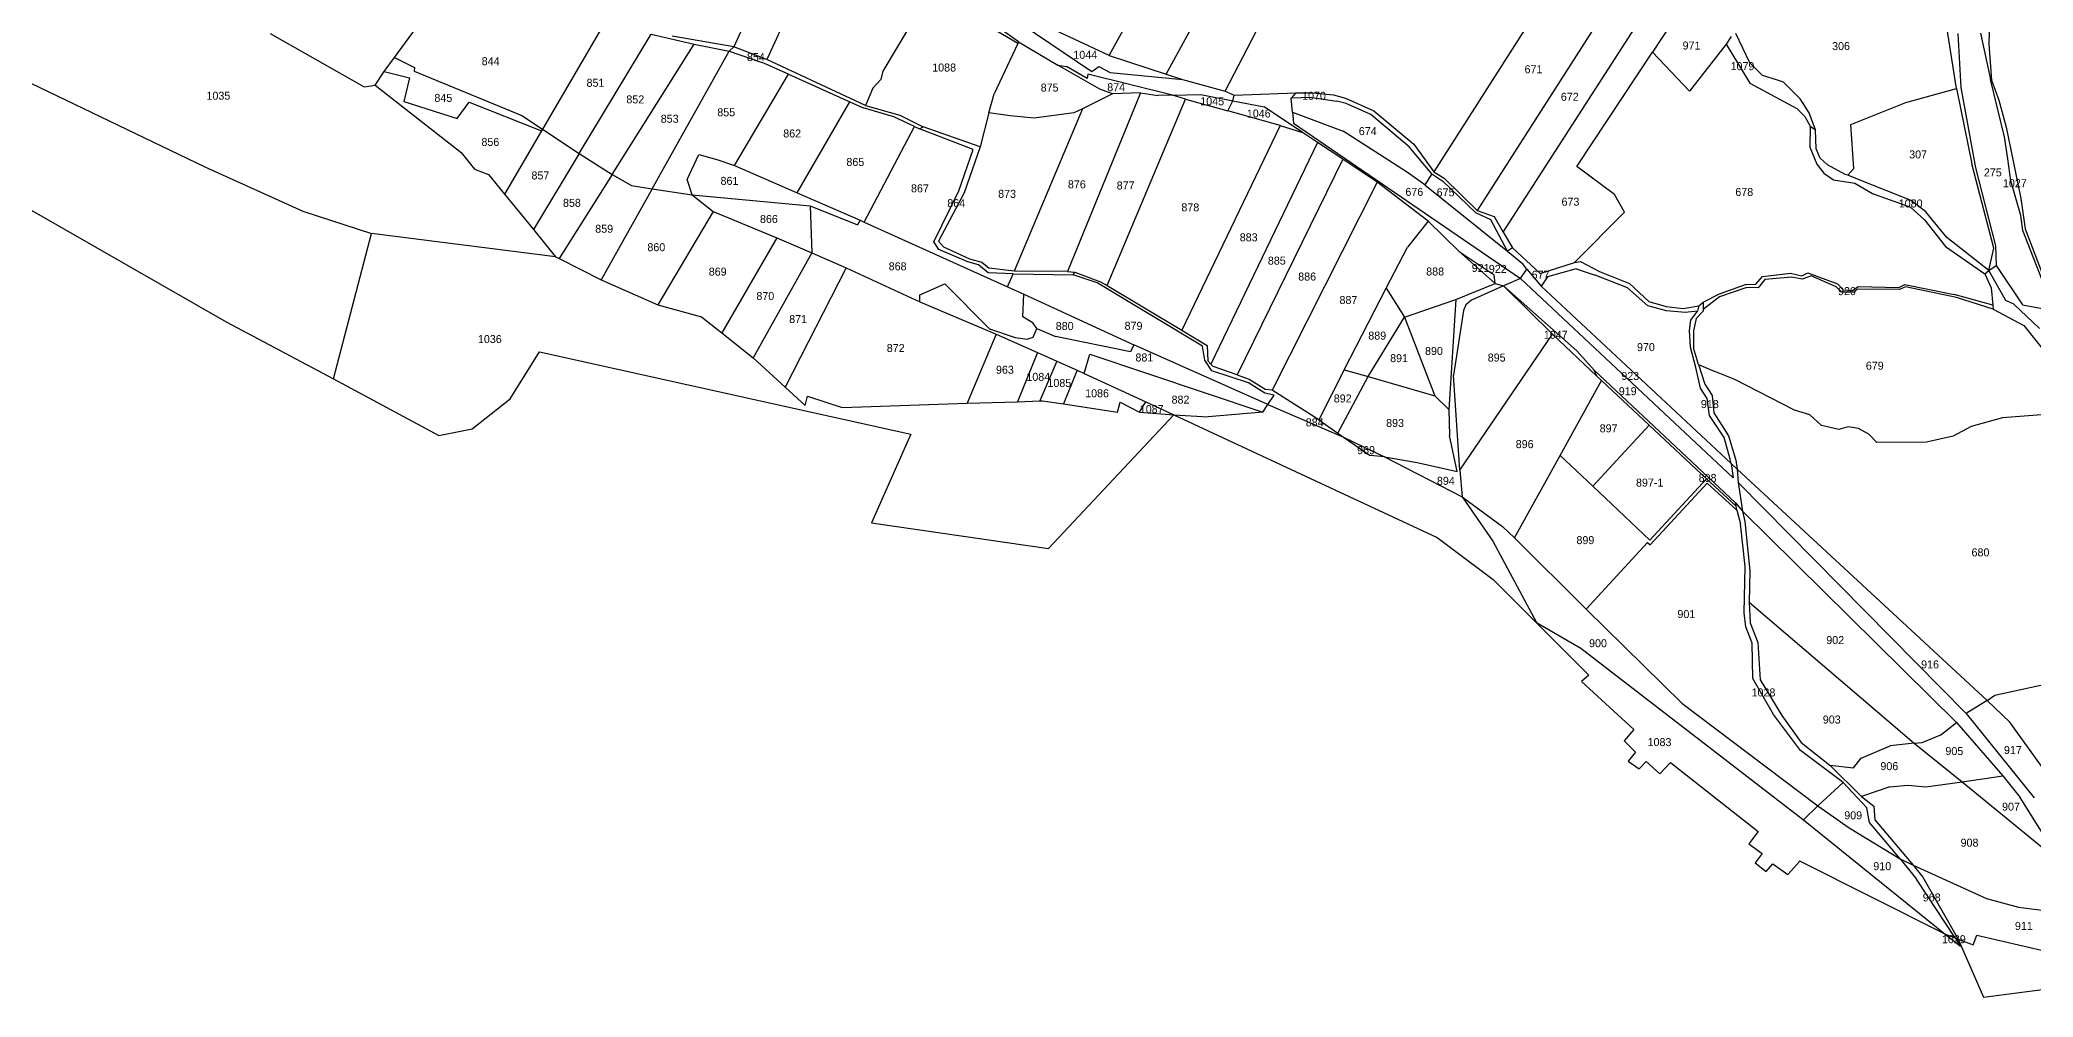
# Model space of a CAD drawing. Header units: metres. Extents: x 219366 to 221903, y 2706406 to 2707870.
# Drawn here: x 220711 to 221334, y 2706414 to 2706713 of the extents above; entities that cross this region are included whole.
import ezdxf
from ezdxf.enums import TextEntityAlignment as Align

# ---------------------------------------------------------------- set-up
doc = ezdxf.new("R2010")
doc.units = ezdxf.units.M

msp = doc.modelspace()

# ---------------------------------------------------------------- linework, layer by layer
at = {"layer": 'LIN'}
for p, q in [((221062.96, 2706702.42), (221132.9, 2706830.03)), ((221045.17, 2706708.25), (221103.87, 2706815.36)), ((221081.41, 2706697.18), (221115.04, 2706762.15)), ((221309.84, 2706697.99), (221300.94, 2706755.31)), ((221210.33, 2706738.38), (221160.08, 2706659.88)), ((221187.55, 2706736.26), (221146.62, 2706671.97)), ((220821.89, 2706707.67), (220835.38, 2706726.15)), ((220989.24, 2706728.19), (220974.49, 2706703.4)), ((221016.64, 2706712.03), (220989.24, 2706728.19)), ((221168.28, 2706653.07), (221217.56, 2706729.7)), ((221226.2, 2706726.6), (221214.88, 2706709.3)), ((221320.35, 2706726.52), (221319.95, 2706711.93)), ((221016.85, 2706712.6), (221008.1, 2706718.82)), ((221045.17, 2706708.25), (221018.8, 2706720.62)), ((220783.07, 2706715.21), (220812.51, 2706698.46)), ((220886.62, 2706716.86), (220868.12, 2706685.26)), ((220879.67, 2706677.61), (220902.11, 2706714.95)), ((220902.11, 2706714.95), (220915.49, 2706711.83)), ((220927.97, 2706710.99), (220908.65, 2706714.32)), ((220931.08, 2706717.92), (220927.97, 2706710.99)), ((220942.39, 2706716.12), (220938.21, 2706707.08)), ((221016.85, 2706712.6), (221016.64, 2706712.03)), ((221016.85, 2706712.6), (221029.15, 2706705.28)), ((221017.64, 2706718.14), (221039.72, 2706703.33)), ((221239.48, 2706714.21), (221237.85, 2706711.8)), ((221245.32, 2706705.98), (221240.89, 2706715.12)), ((221310.26, 2706715.15), (221311.21, 2706698.25)), ((221317.35, 2706715.31), (221320.5, 2706700.82)), ((220818.72, 2706703.33), (220821.89, 2706707.67)), ((220821.89, 2706707.67), (220828.17, 2706704.52)), ((220889.89, 2706671.08), (220915.49, 2706711.83)), ((220902.42, 2706666.62), (220926.47, 2706709.62)), ((220915.49, 2706711.83), (220926.47, 2706709.62)), ((220926.47, 2706709.62), (220927.97, 2706710.99)), ((220926.47, 2706709.62), (220936.81, 2706706.13)), ((220938.21, 2706707.08), (220927.97, 2706710.99)), ((220945.02, 2706702.43), (220936.81, 2706706.13)), ((220969.1, 2706692.7), (220938.21, 2706707.08)), ((221016.64, 2706712.03), (221009.23, 2706696.35)), ((221045.17, 2706708.25), (221062.96, 2706702.42)), ((221191.25, 2706673.56), (221214.88, 2706709.3)), ((221214.88, 2706709.3), (221226.4, 2706697.15)), ((221237.85, 2706711.8), (221226.4, 2706697.15)), ((221237.85, 2706711.8), (221245.29, 2706699.59)), ((221249.21, 2706702.08), (221245.32, 2706705.98)), ((221319.95, 2706711.93), (221320.81, 2706700.56)), ((220700.3, 2706703.51), (220762.64, 2706673.5)), ((220815.89, 2706699.05), (220818.72, 2706703.33)), ((220818.72, 2706703.33), (220826.65, 2706701.3)), ((220826.65, 2706701.3), (220824.84, 2706693.89)), ((220828.17, 2706704.52), (220828.06, 2706703.37)), ((220828.06, 2706703.37), (220861.66, 2706689.54)), ((220928.11, 2706673.93), (220945.02, 2706702.43)), ((220945.02, 2706702.43), (220964.19, 2706693.82)), ((220973.85, 2706700.83), (220971.38, 2706698.13)), ((220974.49, 2706703.4), (220973.85, 2706700.83)), ((221042.24, 2706697.76), (221029.15, 2706705.28)), ((221029.15, 2706705.28), (221031.81, 2706704.85)), ((221038.25, 2706701.14), (221031.81, 2706704.85)), ((221038.56, 2706702.42), (221038.25, 2706701.14)), ((221065, 2706695.92), (221038.56, 2706702.42)), ((221039.72, 2706703.33), (221041.99, 2706704.85)), ((221041.99, 2706704.85), (221045.5, 2706703)), ((221045.5, 2706703), (221068.08, 2706700.8)), ((221062.96, 2706702.42), (221068.08, 2706700.8)), ((221068.08, 2706700.8), (221081.41, 2706697.18)), ((221253.89, 2706700.54), (221249.21, 2706702.08)), ((221255.83, 2706699.99), (221253.89, 2706700.54)), ((221261.04, 2706694.78), (221255.83, 2706699.99)), ((221324.85, 2706682.87), (221320.5, 2706700.82)), ((221320.5, 2706700.82), (221320.81, 2706700.56)), ((221320.81, 2706700.56), (221323.11, 2706694.34)), ((220812.51, 2706698.46), (220815.89, 2706699.05)), ((220815.89, 2706699.05), (220842.76, 2706677.99)), ((220824.84, 2706693.89), (220841.54, 2706688.57)), ((220841.54, 2706688.57), (220845.23, 2706693.75)), ((220845.23, 2706693.75), (220867.83, 2706684.76)), ((220947.74, 2706665.4), (220964.19, 2706693.82)), ((220964.19, 2706693.82), (220968.35, 2706691.95)), ((220971.38, 2706698.13), (220969.1, 2706692.7)), ((221007.58, 2706690.35), (221009.23, 2706696.35)), ((221054.95, 2706696.62), (221032.15, 2706640.75)), ((221046.17, 2706696.28), (221036.8, 2706691.61)), ((221046.17, 2706696.28), (221042.24, 2706697.76)), ((221044.55, 2706636.35), (221069.04, 2706694.67)), ((221054.95, 2706696.62), (221046.17, 2706696.28)), ((221054.95, 2706696.62), (221060.42, 2706695.81)), ((221065, 2706695.92), (221060.42, 2706695.81)), ((221065, 2706695.92), (221073.79, 2706696.15)), ((221069.04, 2706694.67), (221065, 2706695.92)), ((221069.04, 2706694.67), (221082.26, 2706691.01)), ((221073.79, 2706696.15), (221083.76, 2706694.07)), ((221081.41, 2706697.18), (221084.2, 2706695.87)), ((221082.26, 2706691.01), (221083.76, 2706694.07)), ((221083.76, 2706694.07), (221084.2, 2706695.87)), ((221083.76, 2706694.07), (221093.58, 2706692.24)), ((221084.2, 2706695.87), (221103.43, 2706696.66)), ((221103.43, 2706696.66), (221102.07, 2706694.96)), ((221108.5, 2706695.17), (221102.07, 2706694.96)), ((221102.42, 2706690.62), (221102.07, 2706694.96)), ((221103.43, 2706696.66), (221108.77, 2706696.6)), ((221108.5, 2706695.17), (221116.27, 2706694.03)), ((221108.77, 2706696.6), (221115.24, 2706695.95)), ((221115.24, 2706695.95), (221119.04, 2706694.96)), ((221119.21, 2706693.25), (221116.27, 2706694.03)), ((221119.04, 2706694.96), (221127.82, 2706691.01)), ((221245.29, 2706699.59), (221259.97, 2706691.77)), ((221263.84, 2706690.35), (221261.04, 2706694.78)), ((221276.89, 2706686.77), (221294.03, 2706693.61)), ((221294.03, 2706693.61), (221309.84, 2706697.99)), ((221309.84, 2706697.99), (221314.67, 2706674.43)), ((221311.21, 2706698.25), (221315.78, 2706673.19)), ((221323.11, 2706694.34), (221325.38, 2706685.93)), ((220861.66, 2706689.54), (220868.12, 2706685.26)), ((220977.89, 2706689.17), (220968.35, 2706691.95)), ((220969.1, 2706692.7), (220979.83, 2706689.59)), ((220984.32, 2706686.12), (220977.89, 2706689.17)), ((220979.83, 2706689.59), (220987.02, 2706685.97)), ((221007.58, 2706690.35), (221004.88, 2706679.72)), ((221014.2, 2706689.46), (221007.58, 2706690.35)), ((221021.71, 2706688.67), (221014.2, 2706689.46)), ((221036.8, 2706691.61), (221015.52, 2706640.89)), ((221034.12, 2706690.36), (221021.71, 2706688.67)), ((221036.8, 2706691.61), (221034.12, 2706690.36)), ((221098.62, 2706686.4), (221082.26, 2706691.01)), ((221105.61, 2706684.2), (221093.58, 2706692.24)), ((221102.42, 2706690.62), (221102.71, 2706687.14)), ((221102.42, 2706690.62), (221118.3, 2706684.65)), ((221126.88, 2706689.88), (221119.21, 2706693.25)), ((221138.93, 2706679.71), (221126.88, 2706689.88)), ((221127.82, 2706691.01), (221140.29, 2706680.54)), ((221259.97, 2706691.77), (221262.47, 2706689.25)), ((221262.47, 2706689.25), (221264.09, 2706686.23)), ((221265.81, 2706685.06), (221263.84, 2706690.35)), ((220867.83, 2706684.76), (220856.28, 2706664.97)), ((220868.12, 2706685.26), (220867.83, 2706684.76)), ((220868.12, 2706685.26), (220879.67, 2706677.61)), ((220968.69, 2706656.23), (220984.32, 2706686.12)), ((220984.32, 2706686.12), (220985.94, 2706685.35)), ((220985.94, 2706685.35), (220987.02, 2706685.97)), ((221002.64, 2706678.94), (220985.94, 2706685.35)), ((221004.88, 2706679.72), (220987.02, 2706685.97)), ((221098.62, 2706686.4), (221067.86, 2706622.46)), ((221110.3, 2706681.06), (221076.95, 2706611.84)), ((221098.62, 2706686.4), (221105.61, 2706684.2)), ((221102.71, 2706687.14), (221173.71, 2706638.64)), ((221110.3, 2706681.06), (221105.61, 2706684.2)), ((221118.11, 2706675.84), (221110.3, 2706681.06)), ((221138.31, 2706671.72), (221118.3, 2706684.65)), ((221264.09, 2706686.23), (221264.04, 2706679.63)), ((221264.09, 2706686.23), (221265.81, 2706685.06)), ((221266.01, 2706679.11), (221265.81, 2706685.06)), ((221277.77, 2706672.97), (221276.89, 2706686.77)), ((221325.9, 2706676.01), (221324.85, 2706682.87)), ((221325.38, 2706685.93), (221329.99, 2706663.61)), ((220673.74, 2706679.78), (220769.35, 2706625.02)), ((220842.76, 2706677.99), (220846.88, 2706672.73)), ((220879.67, 2706677.61), (220865.4, 2706653.86)), ((220879.67, 2706677.61), (220889.89, 2706671.08)), ((220913.37, 2706669.55), (220916.97, 2706677.31)), ((220916.97, 2706677.31), (220922.59, 2706675.83)), ((220922.59, 2706675.83), (220928.11, 2706673.93)), ((220998.17, 2706665.98), (221002.64, 2706678.94)), ((221004.88, 2706679.72), (220999.86, 2706665.41)), ((221118.11, 2706675.84), (221085.19, 2706608.45)), ((221128.86, 2706668.73), (221118.11, 2706675.84)), ((221146, 2706671.3), (221138.93, 2706679.71)), ((221140.29, 2706680.54), (221146.62, 2706671.97)), ((221264.04, 2706679.63), (221266.2, 2706674.3)), ((221267.31, 2706676.19), (221266.01, 2706679.11)), ((221269.58, 2706674.09), (221267.31, 2706676.19)), ((221326.81, 2706669.13), (221325.9, 2706676.01)), ((220762.64, 2706673.5), (220793.28, 2706659.6)), ((220846.88, 2706672.73), (220851.32, 2706671.07)), ((220851.32, 2706671.07), (220856.28, 2706664.97)), ((220889.89, 2706671.08), (220873.37, 2706644.79)), ((220889.89, 2706671.08), (220896.01, 2706667.66)), ((220914.87, 2706664.75), (220913.37, 2706669.55)), ((220928.11, 2706673.93), (220947.74, 2706665.4)), ((221128.86, 2706668.73), (221096.1, 2706603.69)), ((221144.86, 2706656.46), (221128.86, 2706668.73)), ((221143.77, 2706667.88), (221138.31, 2706671.72)), ((221146, 2706671.3), (221143.77, 2706667.88)), ((221146, 2706671.3), (221149.35, 2706669.04)), ((221146.62, 2706671.97), (221149.81, 2706669.94)), ((221159.72, 2706659.11), (221149.35, 2706669.04)), ((221149.81, 2706669.94), (221160.08, 2706659.88)), ((221203.05, 2706664.86), (221191.25, 2706673.56)), ((221266.2, 2706674.3), (221268.39, 2706671.56)), ((221268.39, 2706671.56), (221271.42, 2706669.44)), ((221275.06, 2706671.12), (221269.58, 2706674.09)), ((221271.42, 2706669.44), (221278.05, 2706668.4)), ((221275.95, 2706670.92), (221275.06, 2706671.12)), ((221275.95, 2706670.92), (221277.77, 2706672.97)), ((221280.47, 2706669), (221275.95, 2706670.92)), ((221295.69, 2706662.97), (221280.47, 2706669)), ((221321.55, 2706648.1), (221314.67, 2706674.43)), ((221315.78, 2706673.19), (221322.05, 2706648.8)), ((221329.91, 2706658.23), (221326.81, 2706669.13)), ((220856.28, 2706664.97), (220865.4, 2706653.86)), ((220902.42, 2706666.62), (220886.51, 2706638.22)), ((220896.01, 2706667.66), (220902.42, 2706666.62)), ((220902.42, 2706666.62), (220914.87, 2706664.75)), ((220914.87, 2706664.75), (220951.73, 2706661.26)), ((220914.87, 2706664.75), (220921.48, 2706659.58)), ((220947.74, 2706665.4), (220967.43, 2706656.79)), ((220990.4, 2706650.01), (220998.17, 2706665.98)), ((220999.86, 2706665.41), (220991.88, 2706650.25)), ((221143.77, 2706667.88), (221169.57, 2706647.13)), ((221206.18, 2706659.36), (221203.05, 2706664.86)), ((221278.05, 2706668.4), (221283.61, 2706665.2)), ((221283.61, 2706665.2), (221295.49, 2706660.88)), ((221300.23, 2706659.46), (221295.69, 2706662.97)), ((221329.99, 2706663.61), (221331.33, 2706654.12)), ((220793.28, 2706659.6), (220814.74, 2706652.64)), ((220921.48, 2706659.58), (220904.17, 2706630.41)), ((220921.48, 2706659.58), (220941.32, 2706651.25)), ((220951.73, 2706661.26), (220966.52, 2706655.34)), ((220951.73, 2706661.26), (220952.27, 2706646.6)), ((220967.43, 2706656.79), (220966.52, 2706655.34)), ((220967.43, 2706656.79), (220968.69, 2706656.23)), ((220968.69, 2706656.23), (221013.39, 2706635.96)), ((221144.86, 2706656.46), (221138.38, 2706648.41)), ((221144.86, 2706656.46), (221154.49, 2706647.08)), ((221164.43, 2706656.97), (221159.72, 2706659.11)), ((221160.08, 2706659.88), (221165.4, 2706658.01)), ((221169.57, 2706647.13), (221164.43, 2706656.97)), ((221165.4, 2706658.01), (221168.28, 2706653.07)), ((221190.56, 2706643.63), (221206.18, 2706659.36)), ((221295.49, 2706660.88), (221299.86, 2706656.94)), ((221299.86, 2706656.94), (221306.45, 2706648.54)), ((221306.79, 2706651.39), (221300.23, 2706659.46)), ((221330.62, 2706653.62), (221329.91, 2706658.23)), ((220802.88, 2706607.21), (220814.74, 2706652.64)), ((220872.18, 2706645.36), (220814.74, 2706652.64)), ((220865.4, 2706653.86), (220872.18, 2706645.36)), ((220941.32, 2706651.25), (220924.16, 2706621.59)), ((220941.32, 2706651.25), (220952.27, 2706646.6)), ((220991.96, 2706647.7), (220990.4, 2706650.01)), ((220991.88, 2706650.25), (220993.39, 2706648.5)), ((221168.28, 2706653.07), (221171.12, 2706648.2)), ((221319.98, 2706641.07), (221306.79, 2706651.39)), ((221339.82, 2706629.8), (221330.62, 2706653.62)), ((221331.33, 2706654.12), (221340.39, 2706630.34)), ((220872.18, 2706645.36), (220873.37, 2706644.79)), ((220873.37, 2706644.79), (220886.51, 2706638.22)), ((220952.27, 2706646.6), (220933.93, 2706613.79)), ((220952.27, 2706646.6), (220963.01, 2706641.94)), ((221000.99, 2706643.79), (220991.96, 2706647.7)), ((220993.39, 2706648.5), (221001.5, 2706644.77)), ((221004.35, 2706642.88), (221000.99, 2706643.79)), ((221001.5, 2706644.77), (221005.42, 2706643.7)), ((221005.42, 2706643.7), (221007.67, 2706641.84)), ((221131.71, 2706635.53), (221138.38, 2706648.41)), ((221165.76, 2706637.01), (221154.49, 2706647.08)), ((221154.49, 2706647.08), (221165.47, 2706639.78)), ((221171.12, 2706648.2), (221169.57, 2706647.13)), ((221169.57, 2706647.13), (221174.25, 2706643.23)), ((221171.12, 2706648.2), (221179.85, 2706640.12)), ((221179.85, 2706640.12), (221190.56, 2706643.63)), ((221190.56, 2706643.63), (221192.39, 2706643.87)), ((221192.39, 2706643.87), (221198.3, 2706640.79)), ((221306.45, 2706648.54), (221318.65, 2706640.03)), ((221319.98, 2706641.07), (221321.55, 2706648.1)), ((221322.05, 2706648.8), (221322.19, 2706642.65)), ((220886.51, 2706638.22), (220904.17, 2706630.41)), ((220963.01, 2706641.94), (220943.99, 2706604.59)), ((220963.01, 2706641.94), (220985.99, 2706631.29)), ((221007.35, 2706640.35), (221004.35, 2706642.88)), ((221015.15, 2706640.05), (221007.35, 2706640.35)), ((221015.52, 2706640.89), (221007.67, 2706641.84)), ((221013.39, 2706635.96), (221015.15, 2706640.05)), ((221015.15, 2706640.05), (221033.9, 2706639.75)), ((221032.15, 2706640.75), (221015.52, 2706640.89)), ((221032.15, 2706640.75), (221034.49, 2706640.58)), ((221033.9, 2706639.75), (221034.49, 2706640.58)), ((221041.47, 2706637.2), (221033.9, 2706639.75)), ((221034.49, 2706640.58), (221042.49, 2706637.58)), ((221042.49, 2706637.58), (221044.55, 2706636.35)), ((221165.76, 2706637.01), (221165.47, 2706639.78)), ((221173.71, 2706638.64), (221168.33, 2706636.34)), ((221173.71, 2706638.64), (221175.67, 2706641.54)), ((221173.71, 2706638.64), (221240.07, 2706576.26)), ((221175.67, 2706641.54), (221174.25, 2706643.23)), ((221175.67, 2706641.54), (221180.14, 2706636.23)), ((221182.05, 2706639.1), (221180.14, 2706636.23)), ((221191.04, 2706641.6), (221182.05, 2706639.1)), ((221191.04, 2706641.6), (221196.93, 2706639.64)), ((221207.07, 2706635.69), (221196.93, 2706639.64)), ((221198.3, 2706640.79), (221207.69, 2706637.03)), ((221247.17, 2706636.82), (221249.25, 2706639.19)), ((221249.98, 2706638.32), (221247.9, 2706635.71)), ((221249.25, 2706639.19), (221257.97, 2706640.21)), ((221258.39, 2706639.03), (221249.98, 2706638.32)), ((221257.97, 2706640.21), (221261.55, 2706639.43)), ((221261.59, 2706638.43), (221258.39, 2706639.03)), ((221261.55, 2706639.43), (221263.43, 2706640.35)), ((221264.58, 2706639.41), (221261.59, 2706638.43)), ((221263.43, 2706640.35), (221272.63, 2706636.91)), ((221264.58, 2706639.41), (221272.12, 2706636.13)), ((221318.65, 2706640.03), (221319.98, 2706641.07)), ((221318.65, 2706640.03), (221320.72, 2706635.63)), ((221319.98, 2706641.07), (221322.19, 2706642.65)), ((221325.24, 2706631.69), (221319.98, 2706641.07)), ((221322.19, 2706642.65), (221330.42, 2706630.41)), ((220985.99, 2706631.29), (220986.07, 2706633.44)), ((220985.99, 2706631.29), (221009.87, 2706621.24)), ((220986.07, 2706633.44), (220993.89, 2706636.97)), ((220993.89, 2706636.97), (221007.82, 2706622.84)), ((221013.39, 2706635.96), (221018.5, 2706633.7)), ((221018.18, 2706626.65), (221018.5, 2706633.7)), ((221018.5, 2706633.7), (221052.87, 2706617.86)), ((221074.33, 2706617.4), (221041.47, 2706637.2)), ((221044.55, 2706636.35), (221067.86, 2706622.46)), ((221118.63, 2706610.06), (221131.71, 2706635.53)), ((221131.71, 2706635.53), (221137.39, 2706626.51)), ((221137.39, 2706626.51), (221153.45, 2706632.05)), ((221153.45, 2706632.05), (221151.23, 2706597.66)), ((221153.45, 2706632.05), (221165.76, 2706637.01)), ((221158.36, 2706631.81), (221156.55, 2706630.33)), ((221168.33, 2706636.34), (221158.36, 2706631.81)), ((221165.76, 2706637.01), (221168.33, 2706636.34)), ((221183.65, 2706621.16), (221168.33, 2706636.34)), ((221168.33, 2706636.34), (221191.27, 2706615.94)), ((221180.14, 2706636.23), (221239.47, 2706580.73)), ((221213.43, 2706630.04), (221207.07, 2706635.69)), ((221207.69, 2706637.03), (221213.79, 2706631.4)), ((221213.79, 2706631.4), (221219.2, 2706629.81)), ((221229.33, 2706630.02), (221230.75, 2706631.22)), ((221235.82, 2706632.88), (221230.71, 2706628.93)), ((221230.75, 2706631.22), (221230.71, 2706628.93)), ((221230.75, 2706631.22), (221235.78, 2706633.8)), ((221235.78, 2706633.8), (221243.99, 2706636.68)), ((221244.35, 2706635.79), (221235.82, 2706632.88)), ((221243.99, 2706636.68), (221247.17, 2706636.82)), ((221247.9, 2706635.71), (221244.35, 2706635.79)), ((221274.03, 2706634.31), (221272.12, 2706636.13)), ((221272.63, 2706636.91), (221274.5, 2706635.04)), ((221277.86, 2706634.35), (221274.03, 2706634.31)), ((221274.5, 2706635.04), (221277.38, 2706634.85)), ((221277.38, 2706634.85), (221279.18, 2706636.06)), ((221278.79, 2706635.23), (221277.86, 2706634.35)), ((221292.08, 2706635.11), (221278.79, 2706635.23)), ((221279.18, 2706636.06), (221291.86, 2706635.74)), ((221291.86, 2706635.74), (221293.66, 2706636.69)), ((221293.92, 2706636.01), (221292.08, 2706635.11)), ((221293.66, 2706636.69), (221309.09, 2706633.64)), ((221309.81, 2706632.61), (221293.92, 2706636.01)), ((221321.18, 2706630.29), (221309.09, 2706633.64)), ((221321.29, 2706629.02), (221309.81, 2706632.61)), ((221320.72, 2706635.63), (221321.18, 2706630.29)), ((221327.73, 2706630.61), (221325.24, 2706631.69)), ((220769.35, 2706625.02), (220802.88, 2706607.21)), ((220904.17, 2706630.41), (220917.88, 2706626.6)), ((220917.88, 2706626.6), (220924.16, 2706621.59)), ((221021.46, 2706624.65), (221018.18, 2706626.65)), ((221126.05, 2706607.91), (221137.39, 2706626.51)), ((221137.39, 2706626.51), (221146.89, 2706601.87)), ((221155.87, 2706628.59), (221152.69, 2706608.38)), ((221156.55, 2706630.33), (221155.87, 2706628.59)), ((221219.23, 2706628.47), (221213.43, 2706630.04)), ((221219.2, 2706629.81), (221224.48, 2706629.21)), ((221225.05, 2706627.94), (221219.23, 2706628.47)), ((221224.48, 2706629.21), (221229.33, 2706630.02)), ((221228.93, 2706628.39), (221225.05, 2706627.94)), ((221226.48, 2706622.31), (221226.88, 2706625.6)), ((221226.88, 2706625.6), (221228.93, 2706628.39)), ((221228.54, 2706626.12), (221227.7, 2706622.26)), ((221230.7, 2706628.35), (221228.54, 2706626.12)), ((221229.33, 2706630.02), (221228.93, 2706628.39)), ((221230.71, 2706628.93), (221230.7, 2706628.35)), ((221321.18, 2706630.29), (221321.29, 2706629.02)), ((221321.29, 2706629.02), (221330.92, 2706623.9)), ((221335.76, 2706622.96), (221327.73, 2706630.61)), ((221330.42, 2706630.41), (221338.41, 2706628.87)), ((220924.16, 2706621.59), (220933.93, 2706613.79)), ((221009.87, 2706621.24), (221000.84, 2706599.58)), ((221007.82, 2706622.84), (221015.79, 2706620.16)), ((221009.87, 2706621.24), (221022.8, 2706615.47)), ((221015.79, 2706620.16), (221019.58, 2706619.59)), ((221019.58, 2706619.59), (221021.44, 2706620.23)), ((221021.44, 2706620.23), (221022.62, 2706622.96)), ((221022.62, 2706622.96), (221021.46, 2706624.65)), ((221022.62, 2706622.96), (221028.38, 2706620.45)), ((221051.81, 2706615.65), (221028.38, 2706620.45)), ((221067.86, 2706622.46), (221075.79, 2706617.67)), ((221154.74, 2706578.73), (221183.65, 2706621.16)), ((221183.65, 2706621.16), (221197.53, 2706608.1)), ((221226.8, 2706617.09), (221226.48, 2706622.31)), ((221227.7, 2706622.26), (221227.69, 2706616.96)), ((221330.92, 2706623.9), (221346.28, 2706604.66)), ((220858.08, 2706601.02), (220867.27, 2706615.67)), ((220867.27, 2706615.67), (220983.17, 2706589.89)), ((220933.93, 2706613.79), (220943.99, 2706604.59)), ((221022.8, 2706615.47), (221016.55, 2706600.09)), ((221022.8, 2706615.47), (221028.82, 2706612.76)), ((221028.82, 2706612.76), (221023.54, 2706600.31)), ((221028.82, 2706612.76), (221035.13, 2706609.91)), ((221037.33, 2706608.92), (221039.1, 2706614.91)), ((221039.1, 2706614.91), (221093.17, 2706596.83)), ((221052.87, 2706617.86), (221051.81, 2706615.65)), ((221094.73, 2706599.19), (221052.87, 2706617.86)), ((221075.09, 2706613.1), (221074.33, 2706617.4)), ((221077.24, 2706609.71), (221075.09, 2706613.1)), ((221075.79, 2706617.67), (221076.01, 2706612.81)), ((221076.95, 2706611.84), (221076.01, 2706612.81)), ((221196.71, 2706609.96), (221191.27, 2706615.94)), ((221228.46, 2706610.75), (221226.8, 2706617.09)), ((221229.23, 2706611.67), (221227.69, 2706616.96)), ((220802.88, 2706607.21), (220835.82, 2706589.54)), ((221035.13, 2706609.91), (221030.87, 2706599.37)), ((221035.13, 2706609.91), (221037.33, 2706608.92)), ((221037.33, 2706608.92), (221056.58, 2706600.03)), ((221076.95, 2706611.84), (221077.65, 2706611.11)), ((221088.72, 2706605.99), (221077.24, 2706609.71)), ((221085.19, 2706608.45), (221077.65, 2706611.11)), ((221085.19, 2706608.45), (221088.93, 2706607.14)), ((221088.93, 2706607.14), (221094.1, 2706603.85)), ((221118.63, 2706610.06), (221110.67, 2706594.44)), ((221116.56, 2706590.25), (221126.05, 2706607.91)), ((221118.63, 2706610.06), (221126.05, 2706607.91)), ((221126.05, 2706607.91), (221146.89, 2706601.87)), ((221154.74, 2706578.73), (221152.69, 2706608.38)), ((221186.05, 2706583.29), (221199.01, 2706606.7)), ((221197.53, 2706608.1), (221196.71, 2706609.96)), ((221196.71, 2706609.96), (221240.81, 2706568.48)), ((221199.01, 2706606.7), (221197.53, 2706608.1)), ((221199.01, 2706606.7), (221213.89, 2706592.75)), ((221229.9, 2706604.36), (221228.46, 2706610.75)), ((221229.23, 2706611.67), (221231.24, 2706605.58)), ((221229.23, 2706611.67), (221234.36, 2706609.52)), ((221240.64, 2706607.03), (221234.36, 2706609.52)), ((221259.2, 2706597.48), (221240.64, 2706607.03)), ((220846.15, 2706591.6), (220858.08, 2706601.02)), ((220943.99, 2706604.59), (220950.25, 2706598.9)), ((220950.25, 2706598.9), (220950.94, 2706601.78)), ((220950.94, 2706601.78), (220961.8, 2706598.31)), ((221000.84, 2706599.58), (221016.55, 2706600.09)), ((221016.55, 2706600.09), (221023.54, 2706600.31)), ((221023.54, 2706600.31), (221024.34, 2706600.34)), ((221024.34, 2706600.34), (221030.87, 2706599.37)), ((221054.62, 2706596.77), (221056.58, 2706600.03)), ((221056.58, 2706600.03), (221065.4, 2706595.96)), ((221093.76, 2706602.7), (221088.72, 2706605.99)), ((221096.75, 2706602.16), (221093.76, 2706602.7)), ((221096.1, 2706603.69), (221094.1, 2706603.85)), ((221094.73, 2706599.19), (221096.75, 2706602.16)), ((221110.67, 2706594.44), (221096.1, 2706603.69)), ((221146.89, 2706601.87), (221151.23, 2706597.66)), ((221231.93, 2706601.1), (221229.9, 2706604.36)), ((221231.24, 2706605.58), (221233.53, 2706602.06)), ((221232.67, 2706595.82), (221231.93, 2706601.1)), ((221233.53, 2706602.06), (221234.06, 2706596.57)), ((220961.8, 2706598.31), (221000.84, 2706599.58)), ((221065.4, 2706595.96), (221026.26, 2706554.17)), ((221030.87, 2706599.37), (221047.73, 2706596.84)), ((221047.73, 2706596.84), (221048.6, 2706599.96)), ((221048.6, 2706599.96), (221054.62, 2706596.77)), ((221054.62, 2706596.77), (221065.4, 2706595.96)), ((221065.4, 2706595.96), (221076.07, 2706595.35)), ((221065.4, 2706595.96), (221147.61, 2706557.64)), ((221093.17, 2706596.83), (221076.07, 2706595.35)), ((221093.17, 2706596.83), (221094.73, 2706599.19)), ((221094.73, 2706599.19), (221118.39, 2706588.96)), ((221110.67, 2706594.44), (221116.56, 2706590.25)), ((221151.23, 2706597.66), (221151.52, 2706589.51)), ((221237.23, 2706588.87), (221232.67, 2706595.82)), ((221234.06, 2706596.57), (221238.65, 2706589.39)), ((221264.06, 2706596), (221259.2, 2706597.48)), ((221267.71, 2706592.67), (221264.06, 2706596)), ((221324.18, 2706595.06), (221314.48, 2706592.37)), ((221348.54, 2706596.87), (221324.18, 2706595.06)), ((220835.82, 2706589.54), (220846.15, 2706591.6)), ((220983.17, 2706589.89), (220970.92, 2706562.25)), ((221116.56, 2706590.25), (221118.39, 2706588.96)), ((221118.39, 2706588.96), (221124.22, 2706586.18)), ((221118.39, 2706588.96), (221126.7, 2706583.23)), ((221153.84, 2706578.26), (221151.52, 2706589.51)), ((221213.89, 2706592.75), (221196.24, 2706573.67)), ((221231.77, 2706575.97), (221213.89, 2706592.75)), ((221239.19, 2706582.08), (221237.23, 2706588.87)), ((221238.65, 2706589.39), (221240.92, 2706581.83)), ((221273.05, 2706591.36), (221267.71, 2706592.67)), ((221275.98, 2706592.23), (221273.05, 2706591.36)), ((221279.25, 2706591.7), (221275.98, 2706592.23)), ((221282.44, 2706589.96), (221279.25, 2706591.7)), ((221284.93, 2706587.37), (221282.44, 2706589.96)), ((221308.86, 2706589.32), (221300.45, 2706587.42)), ((221314.48, 2706592.37), (221308.86, 2706589.32)), ((221124.22, 2706586.18), (221131.2, 2706582.86)), ((221131.2, 2706582.86), (221126.7, 2706583.23)), ((221131.2, 2706582.86), (221141.37, 2706581.07)), ((221131.2, 2706582.86), (221155.41, 2706570.34)), ((221171.77, 2706557.49), (221186.05, 2706583.29)), ((221186.05, 2706583.29), (221196.24, 2706573.67)), ((221239.47, 2706580.73), (221239.19, 2706582.08)), ((221240.92, 2706581.83), (221241.38, 2706578.98)), ((221300.45, 2706587.42), (221284.93, 2706587.37)), ((221141.37, 2706581.07), (221153.84, 2706578.26)), ((221154.74, 2706578.73), (221155.41, 2706570.34)), ((221231.77, 2706575.97), (221214.08, 2706556.84)), ((221240.99, 2706567.4), (221231.77, 2706575.97)), ((221239.47, 2706580.73), (221240.07, 2706576.26)), ((221239.47, 2706580.73), (221241.38, 2706578.98)), ((221241.38, 2706578.98), (221319.44, 2706506.67)), ((221241.38, 2706578.98), (221241.66, 2706574.8)), ((221155.41, 2706570.34), (221168.04, 2706561.09)), ((221155.41, 2706570.34), (221165, 2706556.53)), ((221214.08, 2706556.84), (221196.24, 2706573.67)), ((221214.2, 2706555.33), (221232, 2706574.65)), ((221232, 2706574.65), (221241.21, 2706566.15)), ((221241.66, 2706574.8), (221312.9, 2706502.61)), ((221241.66, 2706574.8), (221243.04, 2706565.82)), ((221240.99, 2706567.4), (221240.81, 2706568.48)), ((221240.81, 2706568.48), (221243.04, 2706565.82)), ((221241.21, 2706566.15), (221240.99, 2706567.4)), ((221241.21, 2706566.15), (221242.43, 2706561.91)), ((221243.04, 2706565.82), (221243.71, 2706562.65)), ((221243.04, 2706565.82), (221309.82, 2706499.77)), ((221243.71, 2706562.65), (221245.33, 2706547.25)), ((220970.92, 2706562.25), (221026.26, 2706554.17)), ((221147.61, 2706557.64), (221165.1, 2706544.47)), ((221165, 2706556.53), (221178.7, 2706531.04)), ((221171.77, 2706557.49), (221168.04, 2706561.09)), ((221171.77, 2706557.49), (221194.18, 2706535.27)), ((221243.8, 2706548.61), (221242.43, 2706561.91)), ((221194.18, 2706535.27), (221213.34, 2706556.03)), ((221213.34, 2706556.03), (221214.2, 2706555.33)), ((221165.1, 2706544.47), (221195.01, 2706514.58)), ((221243.48, 2706534.12), (221243.8, 2706548.61)), ((221245.33, 2706547.25), (221245.08, 2706537.44)), ((221194.18, 2706535.27), (221224.06, 2706505.9)), ((221244.08, 2706529.67), (221243.48, 2706534.12)), ((221245.08, 2706537.44), (221296.67, 2706493.32)), ((221245.08, 2706537.44), (221245.41, 2706531.01)), ((221178.7, 2706531.04), (221192.48, 2706523.07)), ((221246.02, 2706524.59), (221244.08, 2706529.67)), ((221245.41, 2706531.01), (221247.75, 2706524.84)), ((221192.48, 2706523.07), (221262.01, 2706469.35)), ((221246.26, 2706513.53), (221246.02, 2706524.59)), ((221247.75, 2706524.84), (221248.5, 2706513.17)), ((221321.87, 2706508.32), (221385.44, 2706522.25)), ((221195.01, 2706514.58), (221192.76, 2706512.63)), ((221252.66, 2706502.27), (221246.26, 2706513.53)), ((221248.5, 2706513.17), (221255.33, 2706502.03)), ((221192.76, 2706512.63), (221209.1, 2706497.68)), ((221319.44, 2706506.67), (221312.9, 2706502.61)), ((221319.44, 2706506.67), (221321.87, 2706508.32)), ((221319.44, 2706506.67), (221326.48, 2706499.88)), ((221224.06, 2706505.9), (221266.53, 2706473.75)), ((221261.11, 2706491.08), (221252.66, 2706502.27)), ((221255.33, 2706502.03), (221261.3, 2706493.58)), ((221312.9, 2706502.61), (221334.06, 2706476.22)), ((221209.1, 2706497.68), (221206.04, 2706494.12)), ((221299.09, 2706493.61), (221304.96, 2706495.91)), ((221304.96, 2706495.91), (221309.82, 2706499.77)), ((221309.82, 2706499.77), (221324.31, 2706483.14)), ((221342.51, 2706477.58), (221326.48, 2706499.88)), ((221206.04, 2706494.12), (221209.61, 2706490.51)), ((221209.61, 2706490.51), (221207.3, 2706487.76)), ((221274.44, 2706481.05), (221261.11, 2706491.08)), ((221261.3, 2706493.58), (221270.32, 2706486.46)), ((221277.68, 2706485.67), (221280.11, 2706488.63)), ((221280.11, 2706488.63), (221289.13, 2706492.53)), ((221296.67, 2706493.32), (221289.13, 2706492.53)), ((221296.67, 2706493.32), (221299.09, 2706493.61)), ((221296.67, 2706493.32), (221311.66, 2706481.27)), ((221207.3, 2706487.76), (221210.73, 2706485.37)), ((221210.73, 2706485.37), (221212.9, 2706487.62)), ((221212.9, 2706487.62), (221217.2, 2706483.73)), ((221217.2, 2706483.73), (221220.52, 2706487.35)), ((221220.52, 2706487.35), (221247.87, 2706465.77)), ((221270.32, 2706486.46), (221277.68, 2706485.67)), ((221270.32, 2706486.46), (221280.14, 2706476.66)), ((221311.66, 2706481.27), (221324.31, 2706483.14)), ((221324.31, 2706483.14), (221329.74, 2706476.35)), ((221266.53, 2706473.75), (221274.44, 2706481.05)), ((221274.44, 2706481.05), (221281.81, 2706473.16)), ((221289.05, 2706479.76), (221280.14, 2706476.66)), ((221280.14, 2706476.66), (221283.99, 2706473.71)), ((221289.05, 2706479.76), (221294.63, 2706480.27)), ((221294.63, 2706480.27), (221300.24, 2706479.75)), ((221300.24, 2706479.75), (221311.66, 2706481.27)), ((221311.66, 2706481.27), (221342.56, 2706455.92)), ((221342.56, 2706455.92), (221329.74, 2706476.35)), ((221266.53, 2706473.75), (221262.01, 2706469.35)), ((221262.01, 2706469.35), (221306.35, 2706433.68)), ((221266.53, 2706473.75), (221276.34, 2706466.93)), ((221282.65, 2706468.52), (221281.81, 2706473.16)), ((221283.99, 2706473.71), (221284.31, 2706469.36)), ((221284.31, 2706469.36), (221296.31, 2706455.27)), ((221247.87, 2706465.77), (221244.94, 2706461.93)), ((221276.34, 2706466.93), (221292.3, 2706457.17)), ((221292.3, 2706457.17), (221282.65, 2706468.52)), ((221244.94, 2706461.93), (221249.1, 2706458.91)), ((221249.1, 2706458.91), (221246.92, 2706455.94)), ((221292.3, 2706457.17), (221297.33, 2706450.87)), ((221292.3, 2706457.17), (221296.31, 2706455.27)), ((221246.92, 2706455.94), (221250.39, 2706453.24)), ((221250.39, 2706453.24), (221252.5, 2706455.63)), ((221252.5, 2706455.63), (221257.15, 2706452.31)), ((221257.15, 2706452.31), (221260.95, 2706456.5)), ((221306.35, 2706433.68), (221260.95, 2706456.5)), ((221296.31, 2706455.27), (221319.26, 2706444.85)), ((221296.31, 2706455.27), (221299.31, 2706451.43)), ((221309.44, 2706432.49), (221297.33, 2706450.87)), ((221299.31, 2706451.43), (221310.35, 2706432.14)), ((221319.26, 2706444.85), (221329.26, 2706442.11)), ((221329.26, 2706442.11), (221353.46, 2706438.91)), ((221306.35, 2706433.68), (221309.44, 2706432.49)), ((221306.35, 2706433.68), (221311.1, 2706429.91)), ((221309.44, 2706432.49), (221310.35, 2706432.14)), ((221309.44, 2706432.49), (221311.1, 2706429.91)), ((221310.35, 2706432.14), (221315.04, 2706430.28)), ((221310.35, 2706432.14), (221318.32, 2706413.97)), ((221315.04, 2706430.28), (221316.21, 2706433.34)), ((221316.21, 2706433.34), (221337.76, 2706428.3)), ((221318.32, 2706413.97), (221365.07, 2706420.04))]:
    msp.add_line(p, q, dxfattribs=at)

# ---------------------------------------------------------------- texts
at = {"layer": 'PAR'}
for s, p in [('971', (221227.08, 2706711.41)), ('306', (221273.78, 2706711.23)), ('844', (220851.96, 2706706.51)), ('854', (220934.82, 2706707.8)), ('1044', (221037.7, 2706708.51)), ('1079', (221242.99, 2706704.96)), ('851', (220884.71, 2706699.76)), ('1088', (220993.62, 2706704.53)), ('874', (221047.36, 2706698.38)), ('671', (221177.72, 2706703.99)), ('1035', (220766.92, 2706695.72)), ('845', (220837.19, 2706695.04)), ('852', (220897.15, 2706694.57)), ('875', (221026.57, 2706698.27)), ('1045', (221077.35, 2706693.98)), ('1070', (221109.16, 2706695.69)), ('672', (221189.05, 2706695.39)), ('853', (220907.89, 2706688.52)), ('855', (220925.56, 2706690.54)), ('1046', (221091.9, 2706690.16)), ('856', (220851.88, 2706681.28)), ('862', (220946.15, 2706683.92)), ('674', (221125.94, 2706684.65)), ('865', (220965.88, 2706675.02)), ('307', (221297.85, 2706677.37)), ('857', (220867.51, 2706670.8)), ('861', (220926.57, 2706669.1)), ('876', (221035.08, 2706668.02)), ('877', (221050.31, 2706667.67)), ('275', (221321.19, 2706671.75)), ('1027', (221328.08, 2706668.38)), ('858', (220877.35, 2706662.24)), ('867', (220986.06, 2706666.76)), ('864', (220997.4, 2706662.13)), ('873', (221013.28, 2706665.05)), ('676', (221140.49, 2706665.66)), ('675', (221150.25, 2706665.52)), ('673', (221189.26, 2706662.59)), ('678', (221243.56, 2706665.64)), ('1080', (221295.53, 2706662.04)), ('866', (220938.88, 2706657.19)), ('878', (221070.52, 2706660.83)), ('859', (220887.43, 2706654.14)), ('883', (221088.75, 2706651.46)), ('860', (220903.72, 2706648.37)), ('868', (220979.09, 2706642.4)), ('885', (221097.53, 2706644.18)), ('869', (220922.89, 2706640.74)), ('886', (221107.02, 2706639.2)), ('888', (221146.99, 2706640.78)), ('921', (221161.2, 2706641.89)), ('922', (221166.56, 2706641.58)), ('677', (221179.94, 2706639.76)), ('870', (220937.77, 2706633.11)), ('887', (221119.91, 2706631.88)), ('920', (221275.64, 2706634.64)), ('871', (220948.01, 2706625.92)), ('880', (221031.28, 2706623.74)), ('879', (221052.78, 2706623.81)), ('1036', (220851.72, 2706619.66)), ('889', (221128.9, 2706620.74)), ('1047', (221184.66, 2706620.99)), ('872', (220978.49, 2706616.86)), ('881', (221056.17, 2706613.9)), ('891', (221135.73, 2706613.7)), ('890', (221146.63, 2706615.94)), ('895', (221166.21, 2706613.88)), ('970', (221212.84, 2706617.15)), ('679', (221284.32, 2706611.34)), ('963', (221012.6, 2706610.07)), ('1084', (221023.03, 2706607.84)), ('1085', (221029.61, 2706605.95)), ('923', (221207.93, 2706608.13)), ('1086', (221041.39, 2706602.71)), ('882', (221067.45, 2706600.72)), ('892', (221118.12, 2706601.1)), ('919', (221207.15, 2706603.37)), ('918', (221232.8, 2706599.34)), ('1087', (221058.46, 2706597.78)), ('884', (221109.36, 2706593.63)), ('893', (221134.47, 2706593.44)), ('896', (221174.96, 2706586.82)), ('897', (221201.18, 2706591.75)), ('969', (221125.41, 2706584.94)), ('894', (221150.35, 2706575.35)), ('897-1', (221214.01, 2706574.79)), ('898', (221232.1, 2706576.27)), ('899', (221193.93, 2706556.82)), ('680', (221317.34, 2706552.99)), ('901', (221225.47, 2706533.71)), ('900', (221197.87, 2706524.6)), ('902', (221271.97, 2706525.58)), ('916', (221301.59, 2706517.98)), ('1028', (221249.56, 2706509.21)), ('903', (221270.88, 2706500.75)), ('1083', (221217.08, 2706493.69)), ('905', (221309.18, 2706490.89)), ('917', (221327.47, 2706491.21)), ('906', (221288.87, 2706486.18)), ('909', (221277.58, 2706470.81)), ('907', (221326.87, 2706473.51)), ('908', (221313.92, 2706462.26)), ('910', (221286.66, 2706454.91)), ('968', (221302.11, 2706445.15)), ('1029', (221309.03, 2706432.08)), ('911', (221330.89, 2706436.24))]:
    msp.add_text(s, height=2.5, dxfattribs=at).set_placement(p, align=Align.MIDDLE)

doc.saveas('drawing.dxf')
